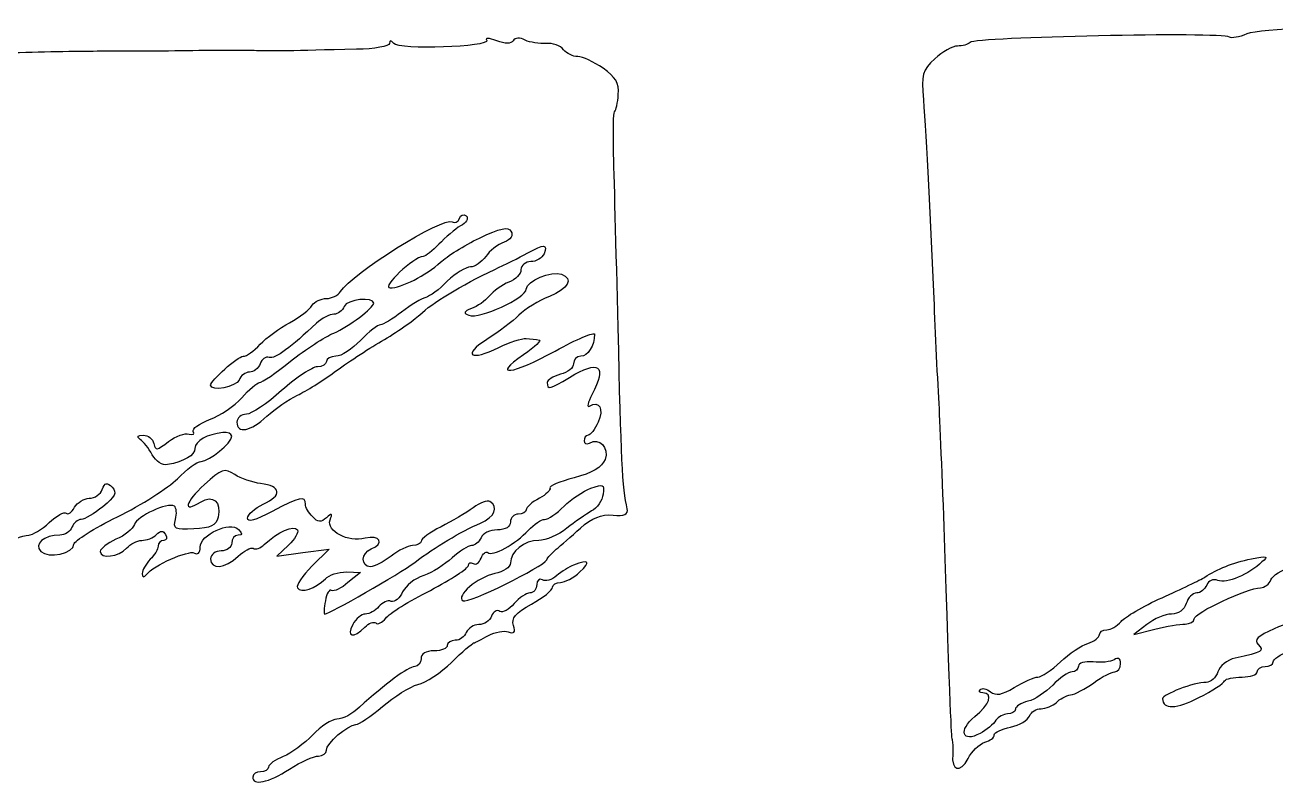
# Model space of a CAD drawing. Extents: x 0 to 69.4, y 0 to 30.3.
# Drawn here: x 42.81 to 46.939, y 4.588 to 7.1 of the extents above; entities that cross this region are included whole.
import ezdxf

# ---------------------------------------------------------------- set-up
doc = ezdxf.new("R2010")
doc.units = 0
doc.header["$MEASUREMENT"] = 0
doc.layers.get('0').update_dxf_attribs({"linetype": 'CONTINUOUS'})

msp = doc.modelspace()

# ---------------------------------------------------------------- linework, layer by layer
at = {"color": 0, "linetype": 'CONTINUOUS'}
for p, q in [((44.334, 7.04953), (44.334, 7.04953)), ((43.4018, 5.58268), (43.4018, 5.58268)), ((43.6796, 5.38308), (43.6414, 5.34663)), ((43.7264, 5.35878), (43.8132, 5.36919)), ((43.8132, 5.36919), (43.756, 5.31364)), ((43.6414, 5.34663), (43.7264, 5.35878)), ((43.8706, 5.29454), (43.9174, 5.29281)), ((43.9174, 5.29281), (43.8757, 5.25982)), ((44.6204, 5.31711), (44.6204, 5.31711)), ((46.5125, 5.12093), (46.4692, 5.08794)), ((46.4692, 5.08794), (46.5386, 5.10531))]:
    msp.add_line(p, q, dxfattribs=at)
for points in [[(46.785, 7.05994), (46.7572, 7.07731), (45.9467, 7.05994), (45.9293, 7.04258)], [(46.8424, 7.07036), (46.8181, 7.05994), (46.7919, 7.05474), (46.785, 7.05994)], [(47.1896, 7.08425), (47.1896, 7.09988), (46.8875, 7.08772), (46.8424, 7.07036)], [(43.9035, 7.02001), (43.6917, 7.01481), (43.6222, 7.01307), (43.5789, 7.01481)], [(44.0128, 7.03911), (44.0128, 7.03043), (43.9642, 7.02001), (43.9035, 7.02001)], [(44.0267, 7.03911), (44.0181, 7.05126), (44.0128, 7.05126), (44.0128, 7.03911)], [(44.334, 7.04953), (44.3461, 7.02696), (44.0424, 7.01654), (44.0267, 7.03911)], [(44.3669, 7.04779), (44.341, 7.05821), (44.3271, 7.05821), (44.334, 7.04953)], [(44.4207, 7.04779), (44.4138, 7.03738), (44.3947, 7.03738), (44.3669, 7.04779)], [(44.4607, 7.04953), (44.4433, 7.05994), (44.4276, 7.05821), (44.4207, 7.04779)], [(44.5301, 7.03911), (44.5075, 7.03738), (44.4763, 7.04258), (44.4607, 7.04953)], [(44.5874, 7.01828), (44.5769, 7.03217), (44.551, 7.04085), (44.5301, 7.03911)], [(45.8876, 7.03043), (45.8719, 7.03043), (45.8372, 7.01133), (45.8129, 6.98876)], [(45.9293, 7.04258), (45.9224, 7.03564), (45.9032, 7.03043), (45.8876, 7.03043)], [(43.0581, 7.01307), (43.006, 7.01307), (42.8775, 7.01133), (42.7717, 7.00786)], [(43.3444, 7.01481), (43.2403, 7.01307), (43.1101, 7.01307), (43.0581, 7.01307)], [(43.5789, 7.01481), (43.5546, 7.01654), (43.4504, 7.01654), (43.3444, 7.01481)], [(44.6343, 6.99571), (44.6186, 6.99571), (44.5978, 7.00613), (44.5874, 7.01828)], [(44.7176, 6.95751), (44.6864, 6.97835), (44.6499, 6.99571), (44.6343, 6.99571)], [(45.8129, 6.98876), (45.7714, 6.95057), (45.7679, 6.93668), (45.7749, 6.8534)], [(44.7679, 6.87071), (44.7714, 6.9089), (44.7593, 6.928), (44.7176, 6.95751)], [(44.7558, 6.81347), (44.761, 6.81868), (44.7662, 6.84299), (44.7679, 6.87071)], [(44.7524, 6.68847), (44.7506, 6.75271), (44.7524, 6.80826), (44.7558, 6.81347)], [(45.7749, 6.8534), (45.7853, 6.73014), (45.7992, 6.44194), (45.8094, 6.19721)], [(44.7679, 6.10172), (44.761, 6.3604), (44.754, 6.6225), (44.7524, 6.68847)], [(43.8514, 6.21978), (43.8861, 6.27881), (44.1899, 6.46799), (44.2194, 6.45063)], [(44.2194, 6.45063), (44.2281, 6.44368), (44.2385, 6.45063), (44.2438, 6.46104)], [(44.2438, 6.46104), (44.2472, 6.47319), (44.2576, 6.47667), (44.2662, 6.46972)], [(44.2662, 6.46972), (44.275, 6.46104), (44.2662, 6.44715), (44.2472, 6.43674)], [(44.2472, 6.43674), (44.2299, 6.42632), (44.1968, 6.39854), (44.176, 6.37603)], [(44.3097, 6.39681), (44.3792, 6.42979), (44.4051, 6.435), (44.4138, 6.41938)], [(44.4138, 6.41938), (44.4225, 6.40549), (44.4138, 6.3916), (44.3912, 6.38297)], [(44.176, 6.37603), (44.1551, 6.35519), (44.1326, 6.3361), (44.1239, 6.3361)], [(44.1813, 6.317), (44.2021, 6.3361), (44.2593, 6.37256), (44.3097, 6.39681)], [(44.3912, 6.38297), (44.3704, 6.37603), (44.3426, 6.35346), (44.3306, 6.3361)], [(44.4676, 6.34651), (44.5249, 6.37776), (44.5353, 6.37776), (44.5232, 6.34478)], [(44.1239, 6.3361), (44.0926, 6.33436), (43.985, 6.23367), (44.0146, 6.23193)], [(44.3306, 6.3361), (44.3167, 6.317), (44.294, 6.30138), (44.2801, 6.30138)], [(44.36, 6.29269), (44.3929, 6.30832), (44.4415, 6.33263), (44.4676, 6.34651)], [(44.4797, 6.31874), (44.4624, 6.31874), (44.4468, 6.30658), (44.4468, 6.29269)], [(44.5232, 6.34478), (44.5162, 6.33089), (44.4971, 6.31874), (44.4797, 6.31874)], [(44.0146, 6.23193), (44.051, 6.23193), (44.1343, 6.2736), (44.1813, 6.317)], [(44.1135, 6.14339), (44.1517, 6.18158), (44.2489, 6.24061), (44.36, 6.29269)], [(44.2801, 6.30138), (44.2646, 6.30138), (44.2315, 6.28054), (44.2037, 6.2545)], [(44.4468, 6.29269), (44.4468, 6.27707), (44.4294, 6.25971), (44.4068, 6.25103)], [(44.4642, 6.22846), (44.4642, 6.2545), (44.5475, 6.28922), (44.5804, 6.27707)], [(44.5804, 6.27707), (44.6204, 6.26144), (44.6047, 6.23019), (44.5406, 6.20415)], [(44.2037, 6.2545), (44.1778, 6.22672), (44.1447, 6.20415), (44.1326, 6.20068)], [(44.4068, 6.25103), (44.3843, 6.24235), (44.3565, 6.22151), (44.3426, 6.20589)], [(43.7576, 6.17464), (43.7646, 6.18679), (43.7872, 6.19721), (43.8046, 6.19721)], [(43.8046, 6.19721), (43.8219, 6.19721), (43.8444, 6.20763), (43.8514, 6.21978)], [(43.9607, 6.18158), (43.9607, 6.20415), (43.8722, 6.19374), (43.8636, 6.17117)], [(44.1326, 6.20068), (44.1188, 6.19721), (44.084, 6.17638), (44.0528, 6.15207)], [(44.275, 6.14165), (44.3097, 6.12776), (44.4642, 6.19894), (44.4642, 6.22846)], [(44.3426, 6.20589), (44.3287, 6.18853), (44.3028, 6.17117), (44.2836, 6.16422)], [(44.5406, 6.20415), (44.5058, 6.19026), (44.4607, 6.16249), (44.4399, 6.14165)], [(45.8094, 6.19721), (45.8129, 6.08783), (45.8217, 5.9229), (45.8268, 5.83268)], [(43.6831, 6.11735), (43.716, 6.13644), (43.7507, 6.16075), (43.7576, 6.17464)], [(43.8289, 6.08263), (43.8792, 6.10519), (43.9607, 6.16596), (43.9607, 6.18158)], [(43.8636, 6.17117), (43.8567, 6.15728), (43.8428, 6.14513), (43.8289, 6.14513)], [(44.2836, 6.16422), (44.2576, 6.15381), (44.2558, 6.1486), (44.275, 6.14165)], [(43.5858, 6.04617), (43.6067, 6.067), (43.65, 6.09999), (43.6831, 6.11735)], [(43.7715, 6.11561), (43.69, 6.03749), (43.6344, 5.99582), (43.6153, 6.00276)], [(43.8289, 6.14513), (43.815, 6.14513), (43.7907, 6.13124), (43.7715, 6.11561)], [(44.0528, 6.15207), (44.0232, 6.1295), (43.9903, 6.1104), (43.9833, 6.1104)], [(43.9868, 6.05658), (44.0354, 6.08436), (44.091, 6.12429), (44.1135, 6.14339)], [(44.4399, 6.14165), (44.4207, 6.12256), (44.3722, 6.0861), (44.334, 6.06179)], [(43.6865, 5.99061), (43.7351, 6.02881), (43.7993, 6.07047), (43.8289, 6.08263)], [(43.9833, 6.1104), (43.9746, 6.1104), (43.9451, 6.08783), (43.9174, 6.05832)], [(44.5596, 6.0236), (44.6308, 6.06353), (44.6899, 6.08783), (44.6899, 6.07915)], [(44.6899, 6.07915), (44.6899, 6.04096), (44.6672, 6.00624), (44.6447, 6.00624)], [(44.7975, 5.50282), (44.7818, 5.57053), (44.7767, 5.66949), (44.7679, 6.10172)], [(43.5303, 6.00624), (43.5407, 6.00624), (43.565, 6.0236), (43.5858, 6.04617)], [(43.8306, 5.95415), (43.8688, 5.98193), (43.9399, 6.02881), (43.9868, 6.05658)], [(43.9174, 6.05832), (43.8896, 6.03054), (43.8532, 6.00624), (43.8358, 6.00624)], [(44.334, 6.06179), (44.2507, 6.00971), (44.2801, 5.98888), (44.3739, 6.03575)], [(44.3739, 6.03575), (44.4086, 6.05311), (44.4503, 6.06526), (44.4642, 6.06526)], [(44.5075, 6.06006), (44.5162, 6.06006), (44.4936, 6.03749), (44.4554, 6.01144)], [(44.4642, 6.06526), (44.4781, 6.06353), (44.4971, 6.06179), (44.5075, 6.06006)], [(43.4226, 5.91081), (43.4226, 5.92638), (43.5111, 6.00624), (43.5303, 6.00624)], [(43.584, 5.91943), (43.591, 5.91943), (43.6379, 5.95068), (43.6865, 5.99061)], [(43.6153, 6.00276), (43.6049, 6.00624), (43.591, 5.99756), (43.5858, 5.98193)], [(43.8046, 5.98888), (43.8046, 5.98019), (43.7907, 5.97151), (43.775, 5.97151)], [(43.8358, 6.00624), (43.8185, 6.00624), (43.8046, 5.99929), (43.8046, 5.98888)], [(44.4554, 6.01144), (44.3461, 5.93679), (44.4172, 5.94547), (44.5596, 6.0236)], [(44.6065, 5.93679), (44.7054, 5.99582), (44.7315, 5.97672), (44.6811, 5.87956)], [(44.6447, 6.00624), (44.6308, 6.00624), (44.6204, 5.99582), (44.6204, 5.98193)], [(43.5511, 5.95415), (43.5372, 5.95415), (43.5215, 5.942), (43.5164, 5.92811)], [(43.5858, 5.98193), (43.5806, 5.96631), (43.5632, 5.95415), (43.5511, 5.95415)], [(43.775, 5.97151), (43.7576, 5.97151), (43.7056, 5.93679), (43.6569, 5.89344)], [(43.709, 5.87782), (43.7368, 5.89171), (43.7924, 5.92464), (43.8306, 5.95415)], [(44.5769, 5.94721), (44.5526, 5.94026), (44.5336, 5.92811), (44.5336, 5.91943)], [(44.6204, 5.98193), (44.6204, 5.96804), (44.6013, 5.95242), (44.5769, 5.94721)], [(43.5164, 5.92811), (43.5076, 5.9056), (43.4226, 5.88824), (43.4226, 5.91081)], [(43.525, 5.86914), (43.5493, 5.89692), (43.5754, 5.91943), (43.584, 5.91943)], [(44.5336, 5.91943), (44.5336, 5.89518), (44.5422, 5.89692), (44.6065, 5.93679)], [(43.4192, 5.79796), (43.4539, 5.81011), (43.5025, 5.8431), (43.525, 5.86914)], [(43.6569, 5.89344), (43.6101, 5.85004), (43.5563, 5.81532), (43.5407, 5.81532)], [(43.6083, 5.80838), (43.6344, 5.83268), (43.6796, 5.86393), (43.709, 5.87782)], [(44.6811, 5.87956), (44.6672, 5.85351), (44.6638, 5.83615), (44.6725, 5.84136)], [(44.6725, 5.84136), (44.7054, 5.86219), (44.7211, 5.83268), (44.7019, 5.78928)], [(45.8268, 5.83268), (45.8303, 5.7424), (45.8407, 5.52018), (45.846, 5.33794)], [(43.3653, 5.75803), (43.3601, 5.76671), (43.3844, 5.78407), (43.4192, 5.79796)], [(43.5407, 5.81532), (43.5233, 5.81532), (43.5094, 5.80317), (43.5094, 5.78928)], [(43.5094, 5.78928), (43.5094, 5.74935), (43.5546, 5.75803), (43.6083, 5.80838)], [(44.7019, 5.78928), (44.6899, 5.76497), (44.676, 5.74588), (44.669, 5.74588)], [(43.19, 5.73199), (43.1778, 5.74067), (43.1813, 5.74588), (43.2004, 5.74588)], [(43.2004, 5.74588), (43.216, 5.74588), (43.2317, 5.73372), (43.2351, 5.7181)], [(43.2837, 5.72504), (43.3081, 5.7424), (43.3375, 5.75456), (43.3514, 5.74935)], [(43.3514, 5.74935), (43.3653, 5.74588), (43.3706, 5.74935), (43.3653, 5.75803)], [(43.4625, 5.75456), (43.4122, 5.74935), (43.3706, 5.72678), (43.3706, 5.70247)], [(43.3914, 5.65907), (43.4192, 5.66081), (43.4921, 5.71983), (43.4921, 5.7424)], [(43.4921, 5.7424), (43.4921, 5.75108), (43.4782, 5.75629), (43.4625, 5.75456)], [(44.669, 5.74588), (44.6603, 5.74588), (44.6551, 5.73719), (44.6551, 5.72678)], [(44.6725, 5.71983), (44.7054, 5.74067), (44.7385, 5.70421), (44.7246, 5.66601)], [(43.2299, 5.68164), (43.2178, 5.70247), (43.2004, 5.72504), (43.19, 5.73199)], [(43.2351, 5.7181), (43.2403, 5.69379), (43.2456, 5.69553), (43.2837, 5.72504)], [(43.3706, 5.70247), (43.3706, 5.6799), (43.3358, 5.65907), (43.2803, 5.64865)], [(44.6551, 5.72678), (44.6551, 5.7181), (44.6621, 5.71463), (44.6725, 5.71983)], [(43.2803, 5.64865), (43.2629, 5.64518), (43.2421, 5.65907), (43.2299, 5.68164)], [(43.3132, 5.60178), (43.3428, 5.63303), (43.3775, 5.65907), (43.3914, 5.65907)], [(44.7246, 5.66601), (44.7142, 5.63997), (44.6829, 5.62088), (44.6221, 5.60525)], [(43.5025, 5.61567), (43.4678, 5.63824), (43.459, 5.63476), (43.4018, 5.58268)], [(43.5875, 5.58615), (43.5615, 5.58963), (43.5215, 5.60351), (43.5025, 5.61567)], [(43.065, 5.56706), (43.0736, 5.58963), (43.0806, 5.59136), (43.0979, 5.574)], [(43.1153, 5.47678), (43.1935, 5.51497), (43.2819, 5.57226), (43.3132, 5.60178)], [(43.4018, 5.58268), (43.3375, 5.52365), (43.3289, 5.48719), (43.3896, 5.52539)], [(43.5962, 5.51844), (43.6604, 5.54622), (43.6553, 5.57921), (43.5875, 5.58615)], [(44.6221, 5.60525), (44.5753, 5.5931), (44.5388, 5.57747), (44.5422, 5.57226)], [(44.6776, 5.57053), (44.7193, 5.58615), (44.7228, 5.58442), (44.7176, 5.55143)], [(42.9729, 5.50803), (42.9833, 5.52365), (43.0042, 5.53754), (43.0215, 5.53754)], [(43.0215, 5.53754), (43.0407, 5.53754), (43.0597, 5.55143), (43.065, 5.56706)], [(43.0979, 5.574), (43.1136, 5.55664), (43.1083, 5.54275), (43.0667, 5.50976)], [(43.3896, 5.52539), (43.4296, 5.55143), (43.459, 5.52539), (43.4469, 5.47504)], [(43.7351, 5.51844), (43.7351, 5.54622), (43.7178, 5.54275), (43.6257, 5.49414)], [(44.5075, 5.53754), (44.4832, 5.52539), (44.4642, 5.50803), (44.4642, 5.49935)], [(44.5422, 5.57226), (44.5457, 5.56532), (44.5301, 5.54969), (44.5075, 5.53754)], [(44.5892, 5.5115), (44.6117, 5.53407), (44.6517, 5.56185), (44.6776, 5.57053)], [(44.7176, 5.55143), (44.7158, 5.5306), (44.6985, 5.50456), (44.6794, 5.49588)], [(42.8897, 5.45768), (42.914, 5.48025), (42.94, 5.49414), (42.9453, 5.48893)], [(42.9453, 5.48893), (42.9522, 5.48199), (42.9643, 5.49067), (42.9729, 5.50803)], [(43.0667, 5.50976), (43.0389, 5.48719), (43.006, 5.4681), (42.9956, 5.4681)], [(43.3028, 5.5115), (43.2803, 5.52539), (43.1796, 5.47851), (43.1708, 5.45074)], [(43.3063, 5.4681), (43.3115, 5.48719), (43.3097, 5.50629), (43.3028, 5.5115)], [(43.5442, 5.47157), (43.5442, 5.48372), (43.5685, 5.50456), (43.5962, 5.51844)], [(43.6257, 5.49414), (43.5701, 5.46463), (43.5442, 5.45768), (43.5442, 5.47157)], [(43.7594, 5.47678), (43.7456, 5.48893), (43.7351, 5.50803), (43.7351, 5.51844)], [(44.2889, 5.50629), (44.2662, 5.49067), (44.2176, 5.46115), (44.1829, 5.44379)], [(44.3444, 5.52713), (44.3357, 5.53233), (44.3114, 5.52365), (44.2889, 5.50629)], [(44.3132, 5.45594), (44.36, 5.47504), (44.3739, 5.50976), (44.3444, 5.52713)], [(44.4642, 5.49935), (44.4642, 5.4924), (44.4519, 5.48546), (44.4381, 5.48546)], [(44.5249, 5.4681), (44.5371, 5.4681), (44.5649, 5.48719), (44.5892, 5.5115)], [(44.6794, 5.49588), (44.6621, 5.48546), (44.6239, 5.45942), (44.5978, 5.43864)], [(44.7506, 5.48199), (44.7888, 5.47851), (44.801, 5.48546), (44.7975, 5.50282)], [(42.8219, 5.41607), (42.8342, 5.41607), (42.8654, 5.43517), (42.8897, 5.45768)], [(42.9956, 5.4681), (42.9833, 5.4681), (42.9712, 5.45594), (42.9643, 5.44211)], [(42.9712, 5.38656), (42.9729, 5.39697), (43.0372, 5.43864), (43.1153, 5.47678)], [(43.1708, 5.45074), (43.1657, 5.4369), (43.1396, 5.41433), (43.1101, 5.40218)], [(43.3671, 5.4369), (43.3046, 5.43343), (43.2976, 5.4369), (43.3063, 5.4681)], [(43.4469, 5.47504), (43.44, 5.44726), (43.4226, 5.43864), (43.3671, 5.4369)], [(43.3879, 5.37614), (43.3879, 5.41781), (43.4868, 5.46289), (43.5146, 5.43517)], [(43.5997, 5.38482), (43.6431, 5.42649), (43.6986, 5.45074), (43.709, 5.43343)], [(43.8046, 5.47331), (43.7872, 5.45768), (43.7768, 5.45768), (43.7594, 5.47678)], [(43.8167, 5.46636), (43.8254, 5.48893), (43.8219, 5.48893), (43.8046, 5.47331)], [(43.9329, 5.40565), (43.8757, 5.39176), (43.8046, 5.42822), (43.8167, 5.46636)], [(44.0961, 5.32579), (44.1639, 5.37788), (44.2472, 5.42649), (44.3132, 5.45594)], [(44.4121, 5.45942), (44.4121, 5.44379), (44.3964, 5.43343), (44.3688, 5.43343)], [(44.4381, 5.48546), (44.4242, 5.48546), (44.4121, 5.47331), (44.4121, 5.45942)], [(44.4711, 5.43169), (44.4901, 5.45247), (44.5144, 5.4681), (44.5249, 5.4681)], [(44.6429, 5.43864), (44.6811, 5.47331), (44.7124, 5.48546), (44.7506, 5.48199)], [(42.6587, 5.31885), (42.6587, 5.34315), (42.7803, 5.41607), (42.8219, 5.41607)], [(42.9244, 5.41607), (42.8724, 5.41607), (42.8376, 5.38656), (42.8619, 5.36225)], [(42.9643, 5.44211), (42.9592, 5.42822), (42.9418, 5.41607), (42.9244, 5.41607)], [(43.1951, 5.39871), (43.2108, 5.39871), (43.2333, 5.40739), (43.2438, 5.41781)], [(43.2438, 5.41781), (43.2576, 5.43169), (43.2664, 5.43169), (43.2733, 5.41781)], [(43.2733, 5.41781), (43.2803, 5.40739), (43.2768, 5.39871), (43.2681, 5.39871)], [(43.5129, 5.41607), (43.5007, 5.41607), (43.4921, 5.40392), (43.4921, 5.39003)], [(43.5146, 5.43517), (43.5285, 5.42128), (43.5285, 5.41607), (43.5129, 5.41607)], [(43.709, 5.43343), (43.7143, 5.42475), (43.7004, 5.40218), (43.6796, 5.38308)], [(43.9521, 5.37093), (43.9972, 5.38829), (43.9815, 5.41781), (43.9329, 5.40565)], [(44.1829, 5.44379), (44.1465, 5.42475), (44.1169, 5.40392), (44.1169, 5.39524)], [(44.3688, 5.43343), (44.3444, 5.43343), (44.3201, 5.42128), (44.3149, 5.40739)], [(44.3375, 5.35878), (44.3514, 5.34315), (44.4311, 5.38829), (44.4711, 5.43169)], [(44.5978, 5.43864), (44.57, 5.41607), (44.5283, 5.39871), (44.5058, 5.39871)], [(44.5631, 5.36919), (44.5769, 5.38135), (44.6135, 5.4126), (44.6429, 5.43864)], [(42.8619, 5.36225), (42.8863, 5.33794), (42.9712, 5.35531), (42.9712, 5.38656)], [(43.1101, 5.40218), (43.0824, 5.38829), (43.0581, 5.37093), (43.0581, 5.36225)], [(43.0581, 5.36225), (43.0581, 5.33621), (43.1206, 5.34489), (43.1449, 5.37267)], [(43.1449, 5.37267), (43.1569, 5.38656), (43.1796, 5.39871), (43.1951, 5.39871)], [(43.249, 5.37961), (43.249, 5.36919), (43.2368, 5.3501), (43.2229, 5.33621)], [(43.2681, 5.39871), (43.2576, 5.39871), (43.249, 5.39003), (43.249, 5.37961)], [(43.3688, 5.35704), (43.3792, 5.3501), (43.3879, 5.35704), (43.3879, 5.37614)], [(43.4921, 5.39003), (43.4921, 5.37614), (43.4764, 5.36399), (43.4574, 5.36399)], [(43.5129, 5.34663), (43.5337, 5.36399), (43.5546, 5.37614), (43.5632, 5.37267)], [(43.5632, 5.37267), (43.5701, 5.36746), (43.5875, 5.37267), (43.5997, 5.38482)], [(43.9503, 5.3119), (43.9174, 5.3119), (43.919, 5.35704), (43.9521, 5.37093)], [(44.0892, 5.38135), (44.0736, 5.38135), (44.0424, 5.36572), (44.0181, 5.34663)], [(44.1169, 5.39524), (44.1169, 5.38829), (44.1049, 5.38135), (44.0892, 5.38135)], [(44.2836, 5.38135), (44.2732, 5.38135), (44.2438, 5.36225), (44.2194, 5.34142)], [(44.3149, 5.40739), (44.3079, 5.3935), (44.2958, 5.38135), (44.2836, 5.38135)], [(44.5058, 5.39871), (44.4572, 5.39871), (44.4121, 5.36225), (44.4121, 5.32406)], [(44.5318, 5.33447), (44.5336, 5.34142), (44.5492, 5.35704), (44.5631, 5.36919)], [(43.2229, 5.33621), (43.209, 5.32058), (43.1969, 5.29975), (43.1969, 5.28933)], [(43.2108, 5.28586), (43.2333, 5.31711), (43.3497, 5.36746), (43.3688, 5.35704)], [(43.4574, 5.36399), (43.4382, 5.36399), (43.4226, 5.35183), (43.4226, 5.33794)], [(43.4226, 5.33794), (43.4226, 5.30149), (43.4694, 5.30496), (43.5129, 5.34663)], [(44.0181, 5.34663), (43.9938, 5.32753), (43.9625, 5.3119), (43.9503, 5.3119)], [(44.2194, 5.34142), (44.1968, 5.31885), (44.1535, 5.29281), (44.1257, 5.28239)], [(44.2558, 5.19906), (44.2715, 5.18864), (44.5214, 5.3119), (44.5318, 5.33447)], [(44.2732, 5.31538), (44.2732, 5.32406), (44.2801, 5.32753), (44.2889, 5.32232)], [(44.2889, 5.32232), (44.2975, 5.31711), (44.3097, 5.32406), (44.3149, 5.33968)], [(44.3149, 5.33968), (44.3218, 5.35531), (44.3306, 5.36399), (44.3375, 5.35878)], [(44.6412, 5.29454), (44.6776, 5.32926), (44.6725, 5.33621), (44.6204, 5.31711)], [(45.846, 5.33794), (45.865, 4.77724), (45.8668, 4.74772), (45.8703, 4.73904)], [(46.7035, 5.27718), (46.7451, 5.30496), (46.7954, 5.32406), (46.8579, 5.33794)], [(46.8926, 5.32753), (46.8493, 5.28586), (46.7764, 5.25461), (46.7469, 5.26676)], [(46.8579, 5.33794), (46.91, 5.34836), (46.9153, 5.34663), (46.8926, 5.32753)], [(43.1969, 5.28933), (43.1969, 5.27544), (43.2021, 5.27544), (43.2108, 5.28586)], [(43.756, 5.31364), (43.7264, 5.28239), (43.7039, 5.2494), (43.709, 5.24246)], [(43.7993, 5.15565), (43.815, 5.15565), (44.044, 5.2876), (44.0961, 5.32579)], [(43.8011, 5.27197), (43.8132, 5.28413), (43.8444, 5.29454), (43.8706, 5.29454)], [(44.1482, 5.23378), (44.216, 5.27024), (44.2732, 5.30669), (44.2732, 5.31538)], [(44.36, 5.28933), (44.3044, 5.27718), (44.2299, 5.21468), (44.2558, 5.19906)], [(44.4121, 5.32406), (44.4121, 5.31017), (44.3894, 5.29454), (44.36, 5.28933)], [(44.6204, 5.31711), (44.6065, 5.3119), (44.5804, 5.29628), (44.5649, 5.28239)], [(44.5769, 5.25982), (44.5926, 5.25982), (44.6204, 5.27544), (44.6412, 5.29454)], [(46.9222, 5.2685), (46.9274, 5.28239), (46.9586, 5.30149), (46.9899, 5.3119)], [(43.709, 5.24246), (43.7212, 5.22336), (43.7681, 5.23899), (43.8011, 5.27197)], [(43.8757, 5.25982), (43.8549, 5.24072), (43.8289, 5.22857), (43.8219, 5.23378)], [(44.1257, 5.28239), (44.0961, 5.27371), (44.0667, 5.2494), (44.0563, 5.22857)], [(44.4989, 5.25288), (44.4989, 5.23725), (44.4885, 5.2251), (44.4763, 5.2251)], [(44.4815, 5.18864), (44.5197, 5.20947), (44.551, 5.23378), (44.551, 5.24419)], [(44.5179, 5.2685), (44.5075, 5.27371), (44.4989, 5.26676), (44.4989, 5.25288)], [(44.5649, 5.28239), (44.5492, 5.2685), (44.5267, 5.26156), (44.5179, 5.2685)], [(44.551, 5.24419), (44.551, 5.25288), (44.5631, 5.25982), (44.5769, 5.25982)], [(46.5629, 5.20947), (46.6254, 5.23725), (46.6896, 5.2685), (46.7035, 5.27718)], [(46.7104, 5.25114), (46.7035, 5.23725), (46.6896, 5.2251), (46.6775, 5.2251)], [(46.7469, 5.26676), (46.7312, 5.27197), (46.7157, 5.26676), (46.7104, 5.25114)], [(46.8875, 5.24246), (46.9014, 5.24246), (46.9169, 5.25461), (46.9222, 5.2685)], [(43.8219, 5.23378), (43.815, 5.23899), (43.8046, 5.22336), (43.8011, 5.19906)], [(44.0007, 5.14176), (44.0111, 5.15739), (44.0787, 5.19906), (44.1482, 5.23378)], [(44.0563, 5.22857), (44.0475, 5.20774), (44.0301, 5.19385), (44.0181, 5.19732)], [(44.4763, 5.2251), (44.4642, 5.2251), (44.4415, 5.20947), (44.4242, 5.19038)], [(46.4275, 5.13135), (46.4396, 5.14524), (46.5004, 5.18169), (46.5629, 5.20947)], [(46.6775, 5.2251), (46.6636, 5.2251), (46.6479, 5.20947), (46.6428, 5.19038)], [(46.6687, 5.14003), (46.6687, 5.15913), (46.8458, 5.24246), (46.8875, 5.24246)], [(43.8011, 5.19906), (43.7958, 5.17475), (43.7958, 5.15565), (43.7993, 5.15565)], [(43.9781, 5.17996), (43.966, 5.16607), (43.9468, 5.15565), (43.9329, 5.15565)], [(44.0181, 5.19732), (44.0076, 5.20253), (43.9885, 5.19385), (43.9781, 5.17996)], [(44.3774, 5.16433), (44.3669, 5.17128), (44.3549, 5.1626), (44.3496, 5.14871)], [(44.4242, 5.19038), (44.4068, 5.16954), (44.386, 5.15913), (44.3774, 5.16433)], [(44.4225, 5.11746), (44.4138, 5.14176), (44.4294, 5.15913), (44.4815, 5.18864)], [(46.6428, 5.19038), (46.6358, 5.16954), (46.6167, 5.15565), (46.5942, 5.15565)], [(43.8914, 5.12093), (43.8688, 5.07926), (43.8949, 5.07406), (43.9313, 5.11225)], [(43.9329, 5.15565), (43.9208, 5.15565), (43.9018, 5.14003), (43.8914, 5.12093)], [(43.9313, 5.11225), (43.9451, 5.12614), (43.9607, 5.13135), (43.9676, 5.12614)], [(43.9676, 5.12614), (43.9729, 5.11919), (43.9885, 5.12788), (44.0007, 5.14176)], [(44.3079, 5.12093), (44.2906, 5.12093), (44.2732, 5.10878), (44.2662, 5.09489)], [(44.3496, 5.14871), (44.3444, 5.13308), (44.3253, 5.12093), (44.3079, 5.12093)], [(46.3806, 5.10357), (46.3928, 5.10357), (46.4136, 5.11572), (46.4275, 5.13135)], [(46.5942, 5.15565), (46.5733, 5.15565), (46.5368, 5.14003), (46.5125, 5.12093)], [(46.5386, 5.10531), (46.5768, 5.11572), (46.6219, 5.12267), (46.6393, 5.12267)], [(46.6393, 5.12267), (46.6549, 5.12267), (46.6687, 5.13135), (46.6687, 5.14003)], [(47.0281, 5.13135), (47.016, 5.13482), (46.9725, 5.1244), (46.9326, 5.10704)], [(44.2662, 5.09489), (44.2611, 5.081), (44.2454, 5.06885), (44.2299, 5.06885)], [(44.2906, 5.06017), (44.2958, 5.06017), (44.3167, 5.07232), (44.3392, 5.08447)], [(44.3392, 5.08447), (44.3618, 5.09663), (44.3912, 5.10183), (44.4051, 5.09663)], [(44.4051, 5.09663), (44.4242, 5.08968), (44.4294, 5.09489), (44.4225, 5.11746)], [(46.3181, 5.05843), (46.3389, 5.06538), (46.3562, 5.07926), (46.3562, 5.08794)], [(46.3562, 5.08794), (46.3562, 5.09663), (46.3667, 5.10357), (46.3806, 5.10357)], [(46.9326, 5.10704), (46.8788, 5.08274), (46.8649, 5.07058), (46.8806, 5.05496)], [(44.2037, 5.05149), (44.2037, 5.04281), (44.1847, 5.03413), (44.1604, 5.03413)], [(44.2299, 5.06885), (44.216, 5.06885), (44.2037, 5.0619), (44.2037, 5.05149)], [(44.2176, 4.99593), (44.2524, 5.03065), (44.2854, 5.05843), (44.2906, 5.06017)], [(46.2279, 4.99767), (46.2557, 5.02544), (46.2972, 5.05322), (46.3181, 5.05843)], [(46.8806, 5.05496), (46.9014, 5.03413), (46.8944, 5.02892), (46.8042, 5.00982)], [(44.1169, 5.00808), (44.1169, 4.99419), (44.1065, 4.98204), (44.0961, 4.98204)], [(44.1604, 5.03413), (44.1326, 5.03413), (44.1169, 5.02371), (44.1169, 5.00808)], [(46.1532, 4.94738), (46.1636, 4.94738), (46.1983, 4.96994), (46.2279, 4.99767)], [(46.3354, 4.99767), (46.3076, 4.9994), (46.2868, 4.99419), (46.2868, 4.98378)], [(46.4049, 5.00461), (46.3928, 4.99767), (46.3615, 4.99419), (46.3354, 4.99767)], [(46.4257, 4.99246), (46.4257, 5.00982), (46.4171, 5.01329), (46.4049, 5.00461)], [(46.8042, 5.00982), (46.7781, 5.00461), (46.7521, 4.98378), (46.7469, 4.96474)], [(46.9031, 4.98204), (46.9169, 4.98204), (46.9292, 4.98899), (46.9292, 4.99767)], [(46.9292, 4.99767), (46.9292, 5.00635), (46.9535, 5.02197), (46.9812, 5.03413)], [(44.0961, 4.98204), (44.0736, 4.98204), (43.9989, 4.92481), (43.9139, 4.84842)], [(44.1065, 4.92307), (44.1326, 4.92828), (44.1829, 4.963), (44.2176, 4.99593)], [(46.2661, 4.96474), (46.2539, 4.96474), (46.2244, 4.9439), (46.2018, 4.92133)], [(46.2868, 4.98378), (46.2868, 4.97336), (46.2764, 4.96474), (46.2661, 4.96474)], [(46.3372, 4.92828), (46.365, 4.94911), (46.3963, 4.96474), (46.4067, 4.96474)], [(46.4067, 4.96474), (46.4171, 4.96474), (46.4257, 4.97683), (46.4257, 4.99246)], [(46.7469, 4.96474), (46.7417, 4.94564), (46.7226, 4.93001), (46.7088, 4.93001)], [(46.8267, 4.94738), (46.8544, 4.94738), (46.8771, 4.95606), (46.8771, 4.96474)], [(46.8771, 4.96474), (46.8771, 4.9751), (46.8892, 4.98204), (46.9031, 4.98204)], [(43.9903, 4.85015), (44.0285, 4.88314), (44.0806, 4.91613), (44.1065, 4.92307)], [(46.0751, 4.91265), (46.1064, 4.93175), (46.1411, 4.94738), (46.1532, 4.94738)], [(46.2018, 4.92133), (46.1793, 4.89703), (46.1428, 4.87272), (46.1203, 4.86751)], [(46.2608, 4.88835), (46.2747, 4.89008), (46.3094, 4.90918), (46.3372, 4.92828)], [(46.7088, 4.93001), (46.6671, 4.93001), (46.5646, 4.89008), (46.5646, 4.87619)], [(46.6844, 4.87967), (46.7278, 4.90224), (46.7676, 4.92654), (46.7694, 4.93522)], [(46.7694, 4.93522), (46.7729, 4.94217), (46.7989, 4.94738), (46.8267, 4.94738)], [(45.9449, 4.81717), (45.9935, 4.85536), (46.0074, 4.89529), (45.971, 4.89529)], [(45.971, 4.89529), (45.9606, 4.89529), (45.9571, 4.9005), (45.9622, 4.90571)], [(45.9622, 4.90571), (45.9692, 4.91265), (45.9831, 4.90918), (45.9969, 4.89876)], [(45.9969, 4.89876), (46.0143, 4.88488), (46.0335, 4.88835), (46.0751, 4.91265)], [(46.214, 4.86404), (46.2244, 4.87446), (46.2453, 4.88661), (46.2608, 4.88835)], [(46.5646, 4.87619), (46.5646, 4.83974), (46.6115, 4.84147), (46.6844, 4.87967)], [(43.9139, 4.84842), (43.8914, 4.82585), (43.8583, 4.80849), (43.8393, 4.80849)], [(43.9018, 4.79113), (43.9121, 4.79113), (43.9503, 4.81717), (43.9903, 4.85015)], [(46.0786, 4.84147), (46.0786, 4.83279), (46.0664, 4.82585), (46.0525, 4.82585)], [(46.1203, 4.86751), (46.0976, 4.86231), (46.0786, 4.85015), (46.0786, 4.84147)], [(46.1254, 4.8189), (46.1307, 4.83279), (46.1481, 4.84321), (46.1636, 4.84321)], [(46.1636, 4.84321), (46.1793, 4.84321), (46.2018, 4.85189), (46.214, 4.86404)], [(43.8393, 4.80849), (43.8219, 4.80849), (43.7854, 4.78592), (43.7594, 4.7564)], [(43.8046, 4.70606), (43.8046, 4.72863), (43.874, 4.78939), (43.9018, 4.79113)], [(45.9622, 4.76161), (45.9032, 4.72863), (45.8893, 4.77203), (45.9449, 4.81717)], [(46.0143, 4.80501), (46.0074, 4.79286), (45.9831, 4.77203), (45.9622, 4.76161)], [(46.0525, 4.82585), (46.0404, 4.82585), (46.0213, 4.81543), (46.0143, 4.80501)], [(46.0629, 4.78244), (46.0925, 4.78939), (46.1203, 4.80501), (46.1254, 4.8189)], [(43.7594, 4.7564), (43.7317, 4.72863), (43.6882, 4.69564), (43.6622, 4.68522)], [(45.9779, 4.7321), (45.9953, 4.73731), (46.0092, 4.74772), (46.0092, 4.7564)], [(46.0092, 4.7564), (46.0092, 4.76508), (46.0335, 4.7755), (46.0629, 4.78244)], [(45.8703, 4.73904), (45.8719, 4.73383), (45.8719, 4.713), (45.8719, 4.69217)], [(45.9224, 4.67828), (45.9344, 4.70258), (45.9588, 4.72515), (45.9779, 4.7321)], [(43.6622, 4.68522), (43.6361, 4.67481), (43.6136, 4.65918), (43.6136, 4.6505)], [(43.6831, 4.64356), (43.7212, 4.66786), (43.7629, 4.68696), (43.7785, 4.68696)], [(43.7785, 4.68696), (43.7924, 4.68696), (43.8046, 4.69564), (43.8046, 4.70606)], [(45.8719, 4.69217), (45.8668, 4.63835), (45.8963, 4.62967), (45.9224, 4.67828)], [(43.5615, 4.61751), (43.5615, 4.588), (43.6118, 4.59842), (43.6831, 4.64356)], [(43.5875, 4.63488), (43.5736, 4.63488), (43.5615, 4.62793), (43.5615, 4.61751)], [(43.6136, 4.6505), (43.6136, 4.64182), (43.6014, 4.63488), (43.5875, 4.63488)]]:
    msp.add_open_spline(points, degree=3, dxfattribs=at)

doc.saveas('drawing.dxf')
